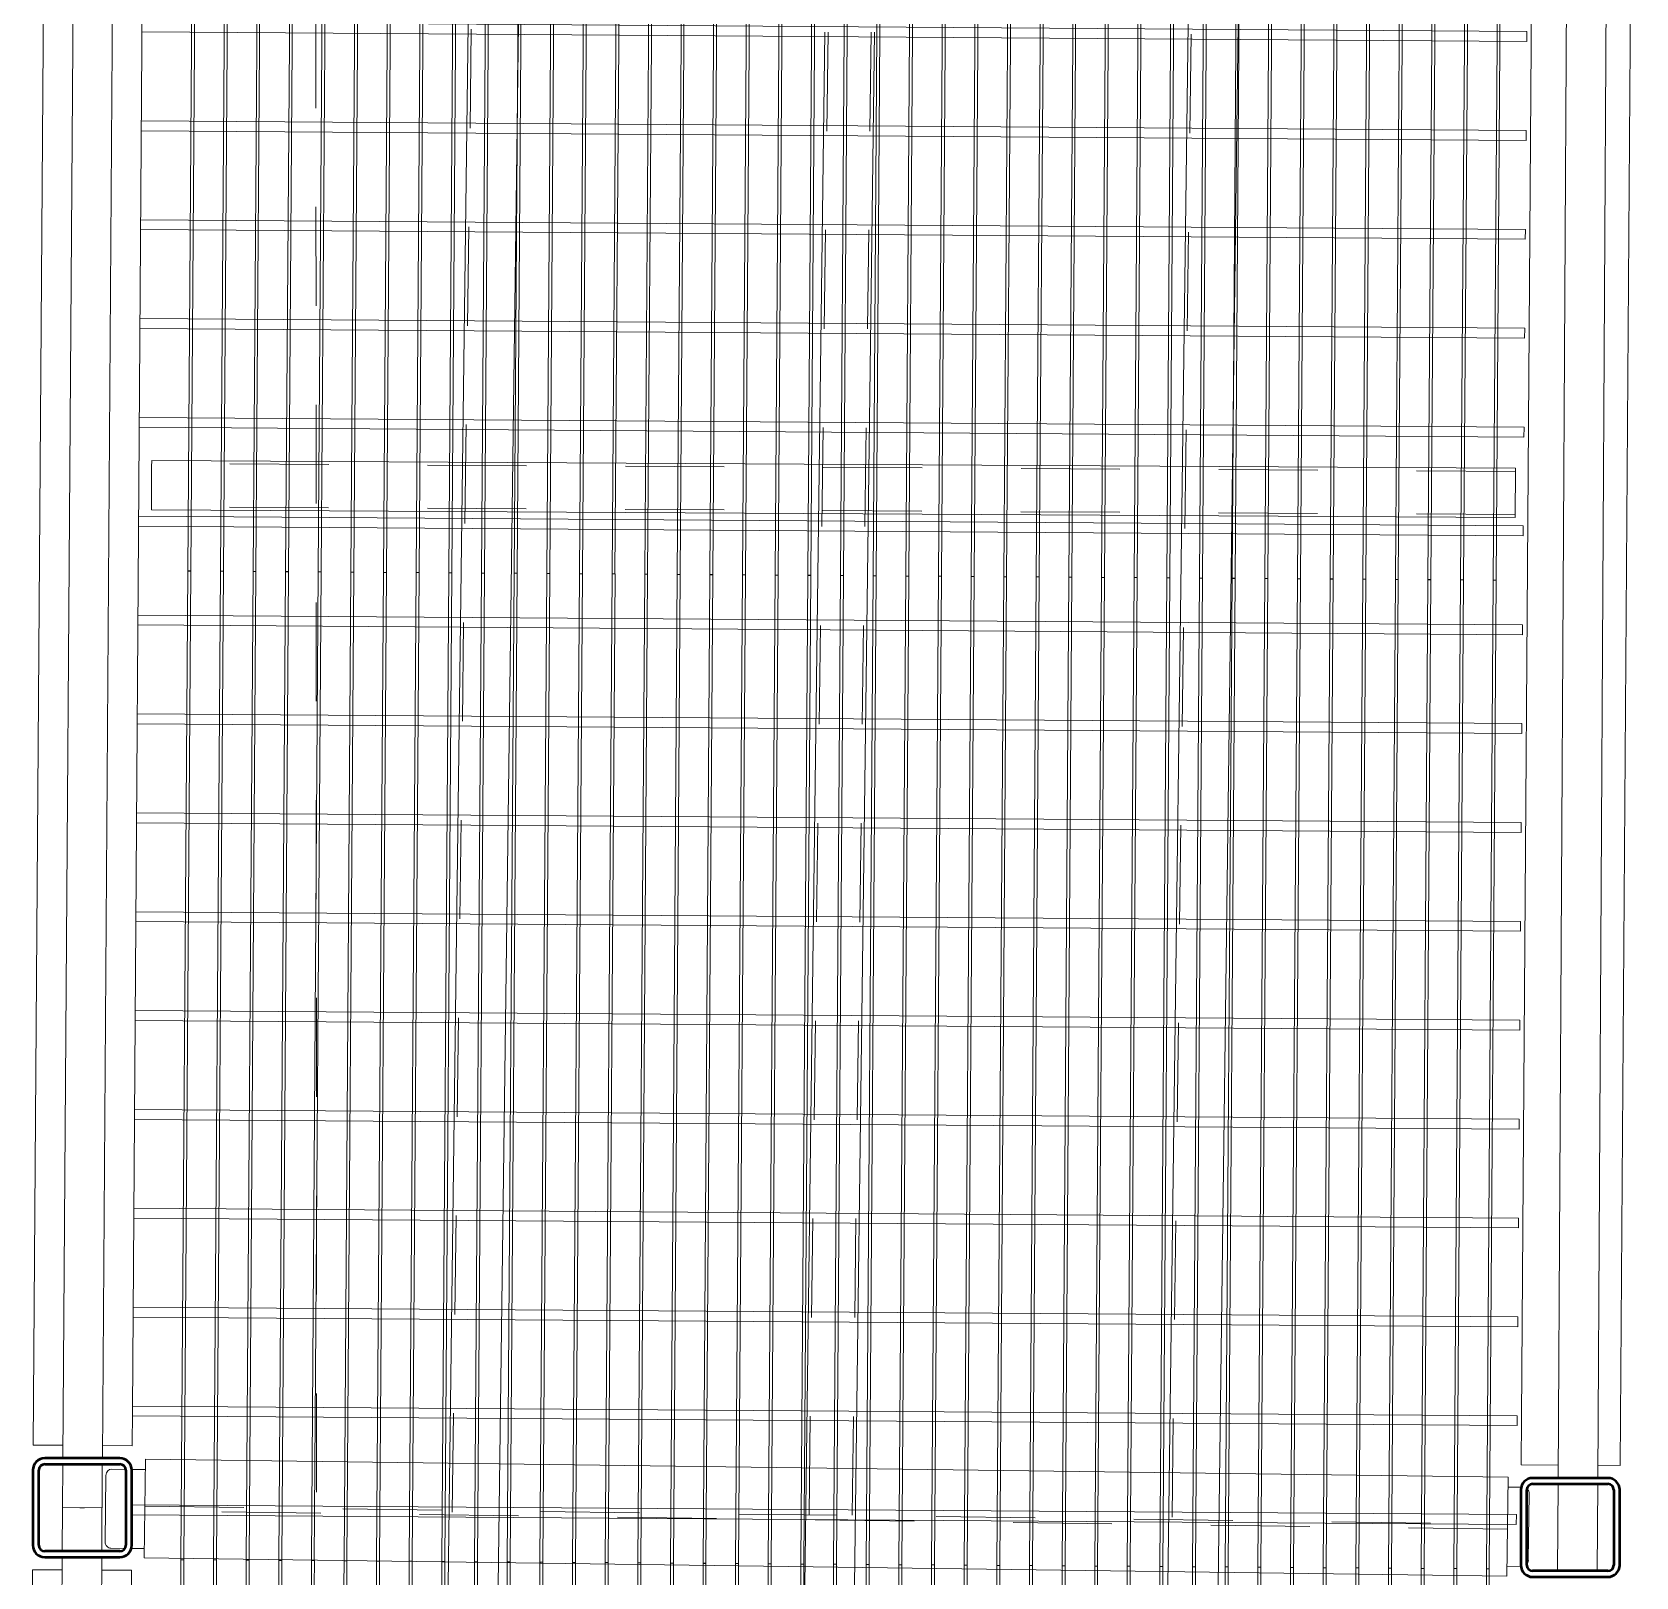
# Model space of a CAD drawing. Header units: metres. Extents: x 0.7 to 94.6, y -58.8 to 13.6.
# Drawn here: x 31.087 to 32.709, y -45.017 to -43.454 of the extents above; entities that cross this region are included whole.
import ezdxf

# ---------------------------------------------------------------- set-up
doc = ezdxf.new("R2010")
doc.units = ezdxf.units.M
doc.linetypes.add('Dash', pattern=[0.006, 0.003, -0.003])
doc.linetypes.add('Hidden', pattern=[0.007144, 0.004763, -0.002381])
for name, color, linetype, lineweight in [('A-FLOR-HRAL', 7, 'Continuous', 18), ('A-GENM', 7, 'Continuous', 18), ('C-TOPO', 7, 'Continuous', 18), ('S-BEAM', 7, 'Continuous', 18), ('S-BEAM-HDLN', 7, 'Dash', 18), ('S-COLS', 7, 'Continuous', 18)]:
    doc.layers.add(name, color=color, linetype=linetype, lineweight=lineweight)

# ---------------------------------------------------------------- blocks, each defined once
blk = doc.blocks.new('YADRAN_LASQUEMAS_ARQ_MO_000_SITIO_rvt-3-PLANTA TERRAZAS EXISTENTE -Actualización - Zona 02 - NAUX02')
at = {"layer": 'C-TOPO', "color": 254, "linetype": 'Hidden', "true_color": 0xcccccc}
blk.add_line((5.5656, -56.5313), (5.5555, -37.2364), dxfattribs=at)
blk = doc.blocks.new('FCA_N_Columna de acero - 100 x 100 mm-2381346-PLANTA TERRAZAS EXISTENTE -Actualización - Zona 02 - NAUX02')
at = {"layer": 'S-COLS', "lineweight": 50}
for p, q in [((0.038, 0.05), (-0.038, 0.05)), ((-0.05, 0.038), (-0.05, -0.038)), ((-0.044, -0.038), (-0.044, 0.038)), ((-0.038, 0.044), (0.038, 0.044)), ((0.044, 0.038), (0.044, -0.038)), ((0.05, -0.038), (0.05, 0.038)), ((0.038, -0.044), (-0.038, -0.044)), ((-0.038, -0.05), (0.038, -0.05))]:
    blk.add_line(p, q, dxfattribs=at)
for centre, radius, start, end in [((-0.038, 0.038), 0.012, 90, 180), ((0.038, 0.038), 0.012, 360, 90), ((-0.038, 0.038), 0.006, 90, 180), ((0.038, 0.038), 0.006, 0, 90), ((-0.038, -0.038), 0.012, 180, 270), ((-0.038, -0.038), 0.006, 180, 270), ((0.038, -0.038), 0.006, 270, 360), ((0.038, -0.038), 0.012, 270, 360)]:
    blk.add_arc(centre, radius, start, end, dxfattribs=at)
blk = doc.blocks.new('FCA_N_Columna de acero - 100 x 100 mm-2383536-PLANTA TERRAZAS EXISTENTE -Actualización - Zona 02 - NAUX02')
at = {"layer": 'S-COLS', "lineweight": 50}
for p, q in [((0.038, 0.05), (-0.038, 0.05)), ((-0.05, 0.038), (-0.05, -0.038)), ((-0.044, -0.038), (-0.044, 0.038)), ((-0.038, 0.044), (0.038, 0.044)), ((0.044, 0.038), (0.044, -0.038)), ((0.05, -0.038), (0.05, 0.038)), ((0.038, -0.044), (-0.038, -0.044)), ((-0.038, -0.05), (0.038, -0.05))]:
    blk.add_line(p, q, dxfattribs=at)
for centre, radius, start, end in [((-0.038, 0.038), 0.012, 90, 180), ((0.038, 0.038), 0.012, 360, 90), ((-0.038, 0.038), 0.006, 90, 180), ((0.038, 0.038), 0.006, 0, 90), ((-0.038, -0.038), 0.012, 180, 270), ((-0.038, -0.038), 0.006, 180, 270), ((0.038, -0.038), 0.006, 270, 360), ((0.038, -0.038), 0.012, 270, 360)]:
    blk.add_arc(centre, radius, start, end, dxfattribs=at)
blk = doc.blocks.new('M_S Shapes - 200x100 mm-V30-PLANTA TERRAZAS EXISTENTE -Actualización - Zona 02 - NAUX02')
at = {"layer": 'S-BEAM'}
for p, q in [((-0.6889, -0.05), (-0.6889, 0.05)), ((-0.6889, 0.05), (0.6889, 0.05)), ((0.6889, 0.05), (0.6889, -0.05)), ((0.6889, -0.05), (-0.6889, -0.05))]:
    blk.add_line(p, q, dxfattribs=at)
at = {"layer": 'S-BEAM-HDLN'}
for p, q in [((-0.6889, 0.00245), (0.6889, 0.00245)), ((0.6889, -0.00245), (-0.6889, -0.00245))]:
    blk.add_line(p, q, dxfattribs=at)
blk = doc.blocks.new('M_HSS Square - 80 x 80 mm-V31-PLANTA TERRAZAS EXISTENTE -Actualización - Zona 02 - NAUX02')
at = {"layer": 'S-BEAM'}
for p, q in [((6.7781, -44.9262), (6.7641, -44.9261)), ((6.7855, -44.9327), (6.7846, -45)), ((6.7631, -45.0061), (6.7775, -45.0062))]:
    blk.add_line(p, q, dxfattribs=at)
for centre, start_param, end_param in [((6.7795, -44.9326), 4.712389, 5.497787), ((6.7787, -44.9999), 3.972421, 4.712389)]:
    blk.add_ellipse(centre, major_axis=(0.00008, 0.00636), ratio=0.93358, start_param=start_param, end_param=end_param, dxfattribs=at)
blk = doc.blocks.new('M_HSS Square - 80 x 80 mm-V32-PLANTA TERRAZAS EXISTENTE -Actualización - Zona 02 - NAUX02')
at = {"layer": 'S-BEAM'}
for p, q in [((5.3457, -44.9815), (5.3465, -44.9142)), ((5.3662, -44.9081), (5.3525, -44.9079)), ((5.3864, -44.9083), (5.3722, -44.9081)), ((5.3515, -44.9879), (5.3652, -44.9881)), ((5.3712, -44.9881), (5.3854, -44.9883))]:
    blk.add_line(p, q, dxfattribs=at)
for centre, start_param, end_param in [((5.3524, -44.9143), 0, 1.570796), ((5.3516, -44.9815), 1.570796, 3.141593)]:
    blk.add_ellipse(centre, major_axis=(0.00008, 0.00636), ratio=0.924653, start_param=start_param, end_param=end_param, dxfattribs=at)
blk = doc.blocks.new('M_S Shapes - 200x100 mm-2390290-PLANTA TERRAZAS EXISTENTE -Actualización - Zona 02 - NAUX02')
at = {"layer": 'S-BEAM'}
for p, q in [((-2.9358, 0.0125), (-2.9358, 0.05)), ((-2.9358, 0.05), (-0.4417, 0.05)), ((-2.9358, -0.05), (-2.9358, -0.0275)), ((-0.6517, -0.05), (-2.9358, -0.05))]:
    blk.add_line(p, q, dxfattribs=at)
blk = doc.blocks.new('M_S Shapes - 200x100 mm-V33-PLANTA TERRAZAS EXISTENTE -Actualización - Zona 02 - NAUX02')
at = {"layer": 'S-BEAM'}
for p, q in [((-2.9426, 0.05), (2.9426, 0.05)), ((2.9426, 0.05), (2.9426, 0.02)), ((2.9426, -0.02), (2.9426, -0.05)), ((2.9426, -0.05), (0.5035, -0.05))]:
    blk.add_line(p, q, dxfattribs=at)
blk = doc.blocks.new('M_S Shapes - 200x100 mm-V34-PLANTA TERRAZAS EXISTENTE -Actualización - Zona 02 - NAUX02')
at = {"layer": 'S-BEAM'}
for p, q in [((-2.9358, 0.02), (-2.9358, 0.05)), ((-2.9358, 0.05), (2.9358, 0.05)), ((-2.9358, -0.05), (-2.9358, -0.02)), ((-2.9008, -0.05), (-2.9358, -0.05)), ((1.9987, -0.05), (-2.9005, -0.05))]:
    blk.add_line(p, q, dxfattribs=at)
blk = doc.blocks.new('M_HSS Square - 50 x 50 mm-2390655-PLANTA TERRAZAS EXISTENTE -Actualización - Zona 02 - NAUX02')
at = {"layer": 'S-BEAM'}
for p, q in [((0.6895, 0.025), (-0.6895, 0.025)), ((-0.6895, 0.025), (-0.6895, 0.01864)), ((-0.6895, -0.01864), (-0.6895, 0.01864)), ((0.6895, 0.01864), (0.6895, 0.025)), ((0.6895, 0.01864), (0.6895, -0.01864)), ((-0.6895, -0.01864), (-0.6895, -0.025)), ((-0.6895, -0.025), (0.6895, -0.025)), ((0.6895, -0.025), (0.6895, -0.01864))]:
    blk.add_line(p, q, dxfattribs=at)
at = {"layer": 'S-BEAM', "linetype": 'Hidden'}
for p, q in [((0.6895, 0.02182), (-0.6895, 0.02182)), ((0.6895, -0.02182), (-0.6895, -0.02182))]:
    blk.add_line(p, q, dxfattribs=at)
blk = doc.blocks.new('M_HSS Square - 50 x 50 mm-2391063-PLANTA TERRAZAS EXISTENTE -Actualización - Zona 02 - NAUX02')
at = {"layer": 'S-BEAM'}
for p, q in [((1.5119, 0.025), (-0.7871, 0.025)), ((-3.3869, -0.025), (1.5126, -0.025))]:
    blk.add_line(p, q, dxfattribs=at)
at = {"layer": 'S-BEAM', "linetype": 'Hidden'}
for p, q in [((1.512, 0.0218), (-0.787, 0.0218)), ((1.5125, -0.0218), (-3.387, -0.0218))]:
    blk.add_line(p, q, dxfattribs=at)
blk = doc.blocks.new('M_L-Angle - L51X51X3_2-2392226-PLANTA TERRAZAS EXISTENTE -Actualización - Zona 02 - NAUX02')
at = {"layer": 'S-BEAM'}
for p, q in [((3.5141, 0.0136), (-3.9855, 0.0136)), ((-3.9852, -0.0372), (3.5148, -0.0372))]:
    blk.add_line(p, q, dxfattribs=at)
at = {"layer": 'S-BEAM', "linetype": 'Hidden'}
blk.add_line((-3.9855, 0.0104), (3.5142, 0.0104), dxfattribs=at)
blk = doc.blocks.new('M_L-Angle - L51X51X3_2-2392227-PLANTA TERRAZAS EXISTENTE -Actualización - Zona 02 - NAUX02')
at = {"layer": 'S-BEAM'}
for p, q in [((4.7072, 0.0136), (-5.3929, 0.0136)), ((-5.3922, -0.0372), (5.9495, -0.0372))]:
    blk.add_line(p, q, dxfattribs=at)
at = {"layer": 'S-BEAM', "linetype": 'Hidden'}
blk.add_line((-5.3928, 0.0104), (4.7073, 0.0104), dxfattribs=at)
blk = doc.blocks.new('M_RVR_Grating - Grating 2-V40-PLANTA TERRAZAS EXISTENTE -Actualización - Zona 02 - NAUX02')
at = {"layer": 'A-GENM', "color": 253, "true_color": 0xaaaaaa}
for p, q in [((-0.65, 0.5), (-0.65, -0.5)), ((-0.647, 0.5), (-0.65, 0.5)), ((-0.647, -0.5), (-0.647, 0.5)), ((-0.617, 0.5), (-0.617, -0.5)), ((-0.614, 0.5), (-0.617, 0.5)), ((-0.614, -0.5), (-0.614, 0.5)), ((-0.584, 0.5), (-0.584, 0.35)), ((-0.581, 0.5), (-0.584, 0.5)), ((-0.581, 0.35), (-0.581, 0.5)), ((-0.551, 0.5), (-0.551, 0.35)), ((-0.548, 0.5), (-0.551, 0.5)), ((-0.548, 0.35), (-0.548, 0.5)), ((-0.518, 0.5), (-0.518, 0.35)), ((-0.515, 0.5), (-0.518, 0.5)), ((-0.515, 0.35), (-0.515, 0.5)), ((-0.485, 0.5), (-0.485, 0.3503)), ((-0.482, 0.5), (-0.485, 0.5)), ((-0.482, 0.3503), (-0.482, 0.5)), ((-0.452, 0.5), (-0.452, 0.3505)), ((-0.449, 0.5), (-0.452, 0.5)), ((-0.449, 0.3505), (-0.449, 0.5)), ((-0.419, 0.5), (-0.419, -0.5)), ((-0.416, 0.5), (-0.419, 0.5)), ((-0.416, -0.5), (-0.416, 0.5)), ((-0.386, 0.5), (-0.386, -0.5)), ((-0.383, 0.5), (-0.386, 0.5)), ((-0.383, -0.5), (-0.383, 0.5)), ((-0.353, 0.5), (-0.353, -0.5)), ((-0.35, 0.5), (-0.353, 0.5)), ((-0.35, -0.5), (-0.35, 0.5)), ((-0.32, 0.5), (-0.32, -0.5)), ((-0.317, 0.5), (-0.32, 0.5)), ((-0.317, -0.5), (-0.317, 0.5)), ((-0.287, 0.5), (-0.287, -0.5)), ((-0.284, 0.5), (-0.287, 0.5)), ((-0.284, -0.5), (-0.284, 0.5)), ((-0.254, 0.5), (-0.254, -0.5)), ((-0.251, 0.5), (-0.254, 0.5)), ((-0.251, -0.5), (-0.251, 0.5)), ((-0.221, 0.5), (-0.221, -0.5)), ((-0.218, 0.5), (-0.221, 0.5)), ((-0.218, -0.5), (-0.218, 0.5)), ((-0.188, 0.5), (-0.188, -0.5)), ((-0.185, 0.5), (-0.188, 0.5)), ((-0.185, -0.5), (-0.185, 0.5)), ((-0.155, 0.5), (-0.155, -0.5)), ((-0.152, 0.5), (-0.155, 0.5)), ((-0.152, -0.5), (-0.152, 0.5)), ((-0.122, 0.5), (-0.122, -0.5)), ((-0.119, 0.5), (-0.122, 0.5)), ((-0.119, -0.5), (-0.119, 0.5)), ((-0.089, 0.5), (-0.089, -0.25)), ((-0.086, 0.5), (-0.089, 0.5)), ((-0.086, -0.2499), (-0.086, 0.5)), ((-0.056, 0.5), (-0.056, -0.2497)), ((-0.053, 0.5), (-0.056, 0.5)), ((-0.053, -0.2497), (-0.053, 0.5)), ((-0.023, 0.5), (-0.023, -0.2495)), ((-0.02, 0.5), (-0.023, 0.5)), ((-0.02, -0.2495), (-0.02, 0.5)), ((0.01, 0.5), (0.01, -0.5)), ((0.013, 0.5), (0.01, 0.5)), ((0.013, -0.5), (0.013, 0.5)), ((0.043, 0.5), (0.043, -0.5)), ((0.046, 0.5), (0.043, 0.5)), ((0.046, -0.5), (0.046, 0.5)), ((0.076, 0.5), (0.076, -0.5)), ((0.079, 0.5), (0.076, 0.5)), ((0.079, -0.5), (0.079, 0.5)), ((0.109, 0.5), (0.109, -0.5)), ((0.112, 0.5), (0.109, 0.5)), ((0.112, -0.5), (0.112, 0.5)), ((0.142, 0.5), (0.142, -0.5)), ((0.145, 0.5), (0.142, 0.5)), ((0.145, -0.5), (0.145, 0.5)), ((0.175, 0.5), (0.175, -0.5)), ((0.178, 0.5), (0.175, 0.5)), ((0.178, -0.5), (0.178, 0.5)), ((0.208, 0.5), (0.208, -0.5)), ((0.211, 0.5), (0.208, 0.5)), ((0.211, -0.5), (0.211, 0.5)), ((0.241, 0.5), (0.241, -0.5)), ((0.244, 0.5), (0.241, 0.5)), ((0.244, -0.5), (0.244, 0.5)), ((0.274, 0.5), (0.274, -0.5)), ((0.277, 0.5), (0.274, 0.5)), ((0.277, -0.5), (0.277, 0.5)), ((0.307, 0.5), (0.307, -0.5)), ((0.31, 0.5), (0.307, 0.5)), ((0.31, -0.5), (0.31, 0.5)), ((0.34, 0.5), (0.34, -0.5)), ((0.343, 0.5), (0.34, 0.5)), ((0.343, -0.5), (0.343, 0.5)), ((0.373, 0.5), (0.373, -0.5)), ((0.376, 0.5), (0.373, 0.5)), ((0.376, -0.5), (0.376, 0.5)), ((0.406, 0.5), (0.406, -0.5)), ((0.409, 0.5), (0.406, 0.5)), ((0.409, -0.5), (0.409, 0.5)), ((0.439, 0.5), (0.439, -0.5)), ((0.442, 0.5), (0.439, 0.5)), ((0.442, -0.5), (0.442, 0.5)), ((0.472, 0.5), (0.472, -0.5)), ((0.475, 0.5), (0.472, 0.5)), ((0.475, -0.5), (0.475, 0.5)), ((0.505, 0.5), (0.505, -0.5)), ((0.508, 0.5), (0.505, 0.5)), ((0.508, -0.5), (0.508, 0.5)), ((0.538, 0.5), (0.538, -0.5)), ((0.541, 0.5), (0.538, 0.5)), ((0.541, -0.5), (0.541, 0.5)), ((0.571, 0.5), (0.571, -0.5)), ((0.574, 0.5), (0.571, 0.5)), ((0.574, -0.5), (0.574, 0.5)), ((0.604, 0.5), (0.604, -0.5)), ((0.607, 0.5), (0.604, 0.5)), ((0.607, -0.5), (0.607, 0.5)), ((0.637, 0.5), (0.637, -0.5)), ((0.64, 0.5), (0.637, 0.5)), ((0.64, -0.5), (0.64, 0.5)), ((0.67, 0.5), (0.67, -0.5)), ((0.673, 0.5), (0.67, 0.5)), ((0.673, -0.5), (0.673, 0.5)), ((0.7, 0.455), (-0.7, 0.455)), ((0.7, 0.445), (0.7, 0.455)), ((-0.7, 0.445), (0.7, 0.445)), ((0.7, 0.355), (-0.7, 0.355)), ((-0.7, 0.345), (0.7, 0.345)), ((-0.584, 0.3496), (-0.584, -0.5)), ((-0.581, -0.5), (-0.581, 0.3496)), ((-0.551, 0.3498), (-0.551, -0.5)), ((-0.548, -0.5), (-0.548, 0.3498)), ((-0.518, 0.35), (-0.518, -0.5)), ((-0.515, -0.5), (-0.515, 0.35)), ((-0.485, 0.35), (-0.485, -0.5)), ((-0.482, -0.5), (-0.482, 0.35)), ((-0.452, 0.35), (-0.452, -0.5)), ((-0.449, -0.5), (-0.449, 0.35)), ((0.7, 0.345), (0.7, 0.355)), ((0.7, 0.255), (-0.7, 0.255)), ((-0.7, 0.245), (0.7, 0.245)), ((0.7, 0.245), (0.7, 0.255)), ((0.7, 0.155), (-0.7, 0.155)), ((0.7, 0.145), (0.7, 0.155)), ((-0.7, 0.145), (0.7, 0.145)), ((0.7, 0.055), (-0.7, 0.055)), ((0.7, 0.045), (0.7, 0.055)), ((-0.7, 0.045), (0.7, 0.045)), ((0.7, -0.045), (-0.7, -0.045)), ((0.7, -0.055), (0.7, -0.045)), ((-0.7, -0.055), (0.7, -0.055)), ((0.7, -0.145), (-0.7, -0.145)), ((0.7, -0.155), (0.7, -0.145)), ((-0.7, -0.155), (0.7, -0.155)), ((0.7, -0.245), (-0.7, -0.245)), ((-0.7, -0.255), (0.7, -0.255)), ((-0.089, -0.25), (-0.089, -0.5)), ((-0.086, -0.5), (-0.086, -0.25)), ((-0.056, -0.25), (-0.056, -0.5)), ((-0.053, -0.5), (-0.053, -0.25)), ((-0.023, -0.25), (-0.023, -0.5)), ((-0.02, -0.5), (-0.02, -0.25)), ((0.7, -0.255), (0.7, -0.245)), ((0.7, -0.345), (-0.7, -0.345)), ((-0.7, -0.355), (0.7, -0.355)), ((0.7, -0.355), (0.7, -0.345)), ((0.7, -0.445), (-0.7, -0.445)), ((0.7, -0.455), (0.7, -0.445)), ((-0.7, -0.455), (0.7, -0.455)), ((-0.65, -0.5), (-0.647, -0.5)), ((-0.617, -0.5), (-0.614, -0.5)), ((-0.584, -0.5), (-0.581, -0.5)), ((-0.551, -0.5), (-0.548, -0.5)), ((-0.518, -0.5), (-0.515, -0.5)), ((-0.485, -0.5), (-0.482, -0.5)), ((-0.452, -0.5), (-0.449, -0.5)), ((-0.419, -0.5), (-0.416, -0.5)), ((-0.386, -0.5), (-0.383, -0.5)), ((-0.353, -0.5), (-0.35, -0.5)), ((-0.32, -0.5), (-0.317, -0.5)), ((-0.287, -0.5), (-0.284, -0.5)), ((-0.254, -0.5), (-0.251, -0.5)), ((-0.221, -0.5), (-0.218, -0.5)), ((-0.188, -0.5), (-0.185, -0.5)), ((-0.155, -0.5), (-0.152, -0.5)), ((-0.122, -0.5), (-0.119, -0.5)), ((-0.089, -0.5), (-0.086, -0.5)), ((-0.056, -0.5), (-0.053, -0.5)), ((-0.023, -0.5), (-0.02, -0.5)), ((0.01, -0.5), (0.013, -0.5)), ((0.043, -0.5), (0.046, -0.5)), ((0.076, -0.5), (0.079, -0.5)), ((0.109, -0.5), (0.112, -0.5)), ((0.142, -0.5), (0.145, -0.5)), ((0.175, -0.5), (0.178, -0.5)), ((0.208, -0.5), (0.211, -0.5)), ((0.241, -0.5), (0.244, -0.5)), ((0.274, -0.5), (0.277, -0.5)), ((0.307, -0.5), (0.31, -0.5)), ((0.34, -0.5), (0.343, -0.5)), ((0.373, -0.5), (0.376, -0.5)), ((0.406, -0.5), (0.409, -0.5)), ((0.439, -0.5), (0.442, -0.5)), ((0.472, -0.5), (0.475, -0.5)), ((0.505, -0.5), (0.508, -0.5)), ((0.538, -0.5), (0.541, -0.5)), ((0.571, -0.5), (0.574, -0.5)), ((0.604, -0.5), (0.607, -0.5)), ((0.637, -0.5), (0.64, -0.5)), ((0.67, -0.5), (0.673, -0.5))]:
    blk.add_line(p, q, dxfattribs=at)
blk = doc.blocks.new('M_RVR_Grating - Grating 2-V41-PLANTA TERRAZAS EXISTENTE -Actualización - Zona 02 - NAUX02')
at = {"layer": 'A-GENM', "color": 253, "true_color": 0xaaaaaa}
for p, q in [((-0.65, 0.5), (-0.65, -0.5)), ((-0.647, 0.5), (-0.65, 0.5)), ((-0.647, -0.5), (-0.647, 0.5)), ((-0.617, 0.5), (-0.617, -0.5)), ((-0.614, 0.5), (-0.617, 0.5)), ((-0.614, -0.5), (-0.614, 0.5)), ((-0.584, 0.5), (-0.584, -0.5)), ((-0.581, 0.5), (-0.584, 0.5)), ((-0.581, -0.5), (-0.581, 0.5)), ((-0.551, 0.5), (-0.551, -0.5)), ((-0.548, 0.5), (-0.551, 0.5)), ((-0.548, -0.5), (-0.548, 0.5)), ((-0.518, 0.5), (-0.518, -0.5)), ((-0.515, 0.5), (-0.518, 0.5)), ((-0.515, -0.5), (-0.515, 0.5)), ((-0.485, 0.5), (-0.485, -0.5)), ((-0.482, 0.5), (-0.485, 0.5)), ((-0.482, -0.5), (-0.482, 0.5)), ((-0.452, 0.5), (-0.452, -0.5)), ((-0.449, 0.5), (-0.452, 0.5)), ((-0.449, -0.5), (-0.449, 0.5)), ((-0.419, 0.5), (-0.419, -0.5)), ((-0.416, 0.5), (-0.419, 0.5)), ((-0.416, -0.5), (-0.416, 0.5)), ((-0.386, 0.5), (-0.386, -0.5)), ((-0.383, 0.5), (-0.386, 0.5)), ((-0.383, -0.5), (-0.383, 0.5)), ((-0.353, 0.5), (-0.353, -0.5)), ((-0.35, 0.5), (-0.353, 0.5)), ((-0.35, -0.5), (-0.35, 0.5)), ((-0.32, 0.5), (-0.32, -0.5)), ((-0.317, 0.5), (-0.32, 0.5)), ((-0.317, -0.5), (-0.317, 0.5)), ((-0.287, 0.5), (-0.287, -0.5)), ((-0.284, 0.5), (-0.287, 0.5)), ((-0.284, -0.5), (-0.284, 0.5)), ((-0.254, 0.5), (-0.254, -0.5)), ((-0.251, 0.5), (-0.254, 0.5)), ((-0.251, -0.5), (-0.251, 0.5)), ((-0.221, 0.5), (-0.221, -0.5)), ((-0.218, 0.5), (-0.221, 0.5)), ((-0.218, -0.5), (-0.218, 0.5)), ((-0.188, 0.5), (-0.188, -0.5)), ((-0.185, 0.5), (-0.188, 0.5)), ((-0.185, -0.5), (-0.185, 0.5)), ((-0.155, 0.5), (-0.155, -0.5)), ((-0.152, 0.5), (-0.155, 0.5)), ((-0.152, -0.5), (-0.152, 0.5)), ((-0.122, 0.5), (-0.122, -0.5)), ((-0.119, 0.5), (-0.122, 0.5)), ((-0.119, -0.5), (-0.119, 0.5)), ((-0.089, 0.5), (-0.089, -0.5)), ((-0.086, 0.5), (-0.089, 0.5)), ((-0.086, -0.5), (-0.086, 0.5)), ((-0.056, 0.5), (-0.056, -0.5)), ((-0.053, 0.5), (-0.056, 0.5)), ((-0.053, -0.5), (-0.053, 0.5)), ((-0.023, 0.5), (-0.023, -0.5)), ((-0.02, 0.5), (-0.023, 0.5)), ((-0.02, -0.5), (-0.02, 0.5)), ((0.01, 0.5), (0.01, 0.05)), ((0.013, 0.5), (0.01, 0.5)), ((0.013, 0.05), (0.013, 0.5)), ((0.043, 0.5), (0.043, 0.05)), ((0.046, 0.5), (0.043, 0.5)), ((0.046, 0.05), (0.046, 0.5)), ((0.076, 0.5), (0.076, 0.0501)), ((0.079, 0.5), (0.076, 0.5)), ((0.079, 0.0501), (0.079, 0.5)), ((0.109, 0.5), (0.109, -0.5)), ((0.112, 0.5), (0.109, 0.5)), ((0.112, -0.5), (0.112, 0.5)), ((0.142, 0.5), (0.142, -0.5)), ((0.145, 0.5), (0.142, 0.5)), ((0.145, -0.5), (0.145, 0.5)), ((0.175, 0.5), (0.175, -0.5)), ((0.178, 0.5), (0.175, 0.5)), ((0.178, -0.5), (0.178, 0.5)), ((0.208, 0.5), (0.208, -0.5)), ((0.211, 0.5), (0.208, 0.5)), ((0.211, -0.5), (0.211, 0.5)), ((0.241, 0.5), (0.241, -0.5)), ((0.244, 0.5), (0.241, 0.5)), ((0.244, -0.5), (0.244, 0.5)), ((0.274, 0.5), (0.274, -0.5)), ((0.277, 0.5), (0.274, 0.5)), ((0.277, -0.5), (0.277, 0.5)), ((0.307, 0.5), (0.307, -0.5)), ((0.31, 0.5), (0.307, 0.5)), ((0.31, -0.5), (0.31, 0.5)), ((0.34, 0.5), (0.34, -0.5)), ((0.343, 0.5), (0.34, 0.5)), ((0.343, -0.5), (0.343, 0.5)), ((0.373, 0.5), (0.373, -0.5)), ((0.376, 0.5), (0.373, 0.5)), ((0.376, -0.5), (0.376, 0.5)), ((0.406, 0.5), (0.406, -0.5)), ((0.409, 0.5), (0.406, 0.5)), ((0.409, -0.5), (0.409, 0.5)), ((0.439, 0.5), (0.439, -0.5)), ((0.442, 0.5), (0.439, 0.5)), ((0.442, -0.5), (0.442, 0.5)), ((0.472, 0.5), (0.472, -0.5)), ((0.475, 0.5), (0.472, 0.5)), ((0.475, -0.5), (0.475, 0.5)), ((0.505, 0.5), (0.505, -0.5)), ((0.508, 0.5), (0.505, 0.5)), ((0.508, -0.5), (0.508, 0.5)), ((0.538, 0.5), (0.538, -0.5)), ((0.541, 0.5), (0.538, 0.5)), ((0.541, -0.5), (0.541, 0.5)), ((0.571, 0.5), (0.571, -0.5)), ((0.574, 0.5), (0.571, 0.5)), ((0.574, -0.5), (0.574, 0.5)), ((0.604, 0.5), (0.604, -0.5)), ((0.607, 0.5), (0.604, 0.5)), ((0.607, -0.5), (0.607, 0.5)), ((0.637, 0.5), (0.637, -0.5)), ((0.64, 0.5), (0.637, 0.5)), ((0.64, -0.5), (0.64, 0.5)), ((0.67, 0.5), (0.67, -0.5)), ((0.673, 0.5), (0.67, 0.5)), ((0.673, -0.5), (0.673, 0.5)), ((0.7, 0.455), (-0.7, 0.455)), ((0.7, 0.445), (0.7, 0.455)), ((-0.7, 0.445), (0.7, 0.445)), ((0.7, 0.355), (-0.7, 0.355)), ((-0.7, 0.345), (0.7, 0.345)), ((0.7, 0.345), (0.7, 0.355)), ((0.7, 0.255), (-0.7, 0.255)), ((-0.7, 0.245), (0.7, 0.245)), ((0.7, 0.245), (0.7, 0.255)), ((0.7, 0.155), (-0.7, 0.155)), ((0.7, 0.145), (0.7, 0.155)), ((-0.7, 0.145), (0.7, 0.145)), ((0.7, 0.055), (-0.7, 0.055)), ((0.01, 0.0496), (0.01, -0.5)), ((0.013, -0.5), (0.013, 0.0496)), ((0.043, 0.0498), (0.043, -0.5)), ((0.046, -0.5), (0.046, 0.0499)), ((0.076, 0.05), (0.076, -0.5)), ((0.079, -0.5), (0.079, 0.05)), ((0.7, 0.045), (0.7, 0.055)), ((-0.7, 0.045), (0.7, 0.045)), ((0.7, -0.045), (-0.7, -0.045)), ((0.7, -0.055), (0.7, -0.045)), ((-0.7, -0.055), (0.7, -0.055)), ((0.7, -0.145), (-0.7, -0.145)), ((0.7, -0.155), (0.7, -0.145)), ((-0.7, -0.155), (0.7, -0.155)), ((0.7, -0.245), (-0.7, -0.245)), ((-0.7, -0.255), (0.7, -0.255)), ((0.7, -0.255), (0.7, -0.245)), ((0.7, -0.345), (-0.7, -0.345)), ((-0.7, -0.355), (0.7, -0.355)), ((0.7, -0.355), (0.7, -0.345)), ((0.7, -0.445), (-0.7, -0.445)), ((0.7, -0.455), (0.7, -0.445)), ((-0.7, -0.455), (0.7, -0.455)), ((-0.65, -0.5), (-0.647, -0.5)), ((-0.617, -0.5), (-0.614, -0.5)), ((-0.584, -0.5), (-0.581, -0.5)), ((-0.551, -0.5), (-0.548, -0.5)), ((-0.518, -0.5), (-0.515, -0.5)), ((-0.485, -0.5), (-0.482, -0.5)), ((-0.452, -0.5), (-0.449, -0.5)), ((-0.419, -0.5), (-0.416, -0.5)), ((-0.386, -0.5), (-0.383, -0.5)), ((-0.353, -0.5), (-0.35, -0.5)), ((-0.32, -0.5), (-0.317, -0.5)), ((-0.287, -0.5), (-0.284, -0.5)), ((-0.254, -0.5), (-0.251, -0.5)), ((-0.221, -0.5), (-0.218, -0.5)), ((-0.188, -0.5), (-0.185, -0.5)), ((-0.155, -0.5), (-0.152, -0.5)), ((-0.122, -0.5), (-0.119, -0.5)), ((-0.089, -0.5), (-0.086, -0.5)), ((-0.056, -0.5), (-0.053, -0.5)), ((-0.023, -0.5), (-0.02, -0.5)), ((0.01, -0.5), (0.013, -0.5)), ((0.043, -0.5), (0.046, -0.5)), ((0.076, -0.5), (0.079, -0.5)), ((0.109, -0.5), (0.112, -0.5)), ((0.142, -0.5), (0.145, -0.5)), ((0.175, -0.5), (0.178, -0.5)), ((0.208, -0.5), (0.211, -0.5)), ((0.241, -0.5), (0.244, -0.5)), ((0.274, -0.5), (0.277, -0.5)), ((0.307, -0.5), (0.31, -0.5)), ((0.34, -0.5), (0.343, -0.5)), ((0.373, -0.5), (0.376, -0.5)), ((0.406, -0.5), (0.409, -0.5)), ((0.439, -0.5), (0.442, -0.5)), ((0.472, -0.5), (0.475, -0.5)), ((0.505, -0.5), (0.508, -0.5)), ((0.538, -0.5), (0.541, -0.5)), ((0.571, -0.5), (0.574, -0.5)), ((0.604, -0.5), (0.607, -0.5)), ((0.637, -0.5), (0.64, -0.5)), ((0.67, -0.5), (0.673, -0.5))]:
    blk.add_line(p, q, dxfattribs=at)
blk = doc.blocks.new('M_RVR_Grating - Grating 2-V42-PLANTA TERRAZAS EXISTENTE -Actualización - Zona 02 - NAUX02')
at = {"layer": 'A-GENM', "color": 253, "true_color": 0xaaaaaa}
for p, q in [((-0.647, 0.5), (-0.65, 0.5)), ((-0.65, 0.5), (-0.65, -0.5)), ((-0.647, -0.5), (-0.647, 0.5)), ((-0.614, 0.5), (-0.617, 0.5)), ((-0.617, 0.5), (-0.617, -0.5)), ((-0.614, -0.5), (-0.614, 0.5)), ((-0.581, 0.5), (-0.584, 0.5)), ((-0.584, 0.5), (-0.584, -0.5)), ((-0.581, -0.5), (-0.581, 0.5)), ((-0.548, 0.5), (-0.551, 0.5)), ((-0.551, 0.5), (-0.551, -0.5)), ((-0.548, -0.5), (-0.548, 0.5)), ((-0.515, 0.5), (-0.518, 0.5)), ((-0.518, 0.5), (-0.518, -0.5)), ((-0.515, -0.5), (-0.515, 0.5)), ((-0.482, 0.5), (-0.485, 0.5)), ((-0.485, 0.5), (-0.485, -0.5)), ((-0.482, -0.5), (-0.482, 0.5)), ((-0.449, 0.5), (-0.452, 0.5)), ((-0.452, 0.5), (-0.452, -0.5)), ((-0.449, -0.5), (-0.449, 0.5)), ((-0.416, 0.5), (-0.419, 0.5)), ((-0.419, 0.5), (-0.419, -0.5)), ((-0.416, -0.5), (-0.416, 0.5)), ((-0.383, 0.5), (-0.386, 0.5)), ((-0.386, 0.5), (-0.386, -0.5)), ((-0.383, -0.5), (-0.383, 0.5)), ((-0.35, 0.5), (-0.353, 0.5)), ((-0.353, 0.5), (-0.353, -0.5)), ((-0.35, -0.5), (-0.35, 0.5)), ((-0.317, 0.5), (-0.32, 0.5)), ((-0.32, 0.5), (-0.32, -0.5)), ((-0.317, -0.5), (-0.317, 0.5)), ((-0.284, 0.5), (-0.287, 0.5)), ((-0.287, 0.5), (-0.287, -0.5)), ((-0.284, -0.5), (-0.284, 0.5)), ((-0.251, 0.5), (-0.254, 0.5)), ((-0.254, 0.5), (-0.254, -0.5)), ((-0.251, -0.5), (-0.251, 0.5)), ((-0.218, 0.5), (-0.221, 0.5)), ((-0.221, 0.5), (-0.221, -0.5)), ((-0.218, -0.5), (-0.218, 0.5)), ((-0.185, 0.5), (-0.188, 0.5)), ((-0.188, 0.5), (-0.188, -0.5)), ((-0.185, -0.5), (-0.185, 0.5)), ((-0.152, 0.5), (-0.155, 0.5)), ((-0.155, 0.5), (-0.155, -0.5)), ((-0.152, -0.5), (-0.152, 0.5)), ((-0.119, 0.5), (-0.122, 0.5)), ((-0.122, 0.5), (-0.122, -0.5)), ((-0.119, -0.5), (-0.119, 0.5)), ((-0.086, 0.5), (-0.089, 0.5)), ((-0.089, 0.5), (-0.089, -0.5)), ((-0.086, -0.5), (-0.086, 0.5)), ((-0.053, 0.5), (-0.056, 0.5)), ((-0.056, 0.5), (-0.056, -0.5)), ((-0.053, -0.5), (-0.053, 0.5)), ((-0.02, 0.5), (-0.023, 0.5)), ((-0.023, 0.5), (-0.023, -0.5)), ((-0.02, -0.5), (-0.02, 0.5)), ((0.013, 0.5), (0.01, 0.5)), ((0.01, 0.5), (0.01, -0.5)), ((0.013, -0.5), (0.013, 0.5)), ((0.046, 0.5), (0.043, 0.5)), ((0.043, 0.5), (0.043, -0.5)), ((0.046, -0.5), (0.046, 0.5)), ((0.079, 0.5), (0.076, 0.5)), ((0.076, 0.5), (0.076, -0.5)), ((0.079, -0.5), (0.079, 0.5)), ((0.112, 0.5), (0.109, 0.5)), ((0.109, 0.5), (0.109, -0.5)), ((0.112, -0.5), (0.112, 0.5)), ((0.145, 0.5), (0.142, 0.5)), ((0.142, 0.5), (0.142, -0.5)), ((0.145, -0.5), (0.145, 0.5)), ((0.178, 0.5), (0.175, 0.5)), ((0.175, 0.5), (0.175, -0.5)), ((0.178, -0.5), (0.178, 0.5)), ((0.211, 0.5), (0.208, 0.5)), ((0.208, 0.5), (0.208, -0.5)), ((0.211, -0.5), (0.211, 0.5)), ((0.244, 0.5), (0.241, 0.5)), ((0.241, 0.5), (0.241, -0.5)), ((0.244, -0.5), (0.244, 0.5)), ((0.277, 0.5), (0.274, 0.5)), ((0.274, 0.5), (0.274, -0.5)), ((0.277, -0.5), (0.277, 0.5)), ((0.31, 0.5), (0.307, 0.5)), ((0.307, 0.5), (0.307, -0.5)), ((0.31, -0.5), (0.31, 0.5)), ((0.343, 0.5), (0.34, 0.5)), ((0.34, 0.5), (0.34, -0.5)), ((0.343, -0.5), (0.343, 0.5)), ((0.376, 0.5), (0.373, 0.5)), ((0.373, 0.5), (0.373, -0.5)), ((0.376, -0.5), (0.376, 0.5)), ((0.409, 0.5), (0.406, 0.5)), ((0.406, 0.5), (0.406, -0.5)), ((0.409, -0.5), (0.409, 0.5)), ((0.442, 0.5), (0.439, 0.5)), ((0.439, 0.5), (0.439, -0.5)), ((0.442, -0.5), (0.442, 0.5)), ((0.475, 0.5), (0.472, 0.5)), ((0.472, 0.5), (0.472, -0.5)), ((0.475, -0.5), (0.475, 0.5)), ((0.508, 0.5), (0.505, 0.5)), ((0.505, 0.5), (0.505, -0.5)), ((0.508, -0.5), (0.508, 0.5)), ((0.541, 0.5), (0.538, 0.5)), ((0.538, 0.5), (0.538, -0.5)), ((0.541, -0.5), (0.541, 0.5)), ((0.574, 0.5), (0.571, 0.5)), ((0.571, 0.5), (0.571, -0.5)), ((0.574, -0.5), (0.574, 0.5)), ((0.607, 0.5), (0.604, 0.5)), ((0.604, 0.5), (0.604, -0.5)), ((0.607, -0.5), (0.607, 0.5)), ((0.64, 0.5), (0.637, 0.5)), ((0.637, 0.5), (0.637, -0.5)), ((0.64, -0.5), (0.64, 0.5)), ((0.673, 0.5), (0.67, 0.5)), ((0.67, 0.5), (0.67, -0.5)), ((0.673, -0.5), (0.673, 0.5)), ((0.7, 0.455), (-0.7, 0.455)), ((0.7, 0.445), (0.7, 0.455)), ((-0.7, 0.445), (0.7, 0.445)), ((0.7, 0.355), (-0.7, 0.355)), ((-0.7, 0.345), (0.7, 0.345)), ((0.7, 0.345), (0.7, 0.355)), ((0.7, 0.255), (-0.7, 0.255)), ((-0.7, 0.245), (0.7, 0.245)), ((0.7, 0.245), (0.7, 0.255)), ((0.7, 0.155), (-0.7, 0.155)), ((0.7, 0.145), (0.7, 0.155)), ((-0.7, 0.145), (0.7, 0.145)), ((0.7, 0.055), (-0.7, 0.055)), ((0.7, 0.045), (0.7, 0.055)), ((-0.7, 0.045), (0.7, 0.045)), ((0.7, -0.045), (-0.7, -0.045)), ((0.7, -0.055), (0.7, -0.045)), ((-0.7, -0.055), (0.7, -0.055)), ((0.7, -0.145), (-0.7, -0.145)), ((0.7, -0.155), (0.7, -0.145)), ((-0.7, -0.155), (0.7, -0.155)), ((0.7, -0.245), (-0.7, -0.245)), ((-0.7, -0.255), (0.7, -0.255)), ((0.7, -0.255), (0.7, -0.245)), ((0.7, -0.345), (-0.7, -0.345)), ((-0.7, -0.3498), (-0.7, -0.35)), ((-0.7, -0.355), (0.7, -0.355)), ((0.7, -0.355), (0.7, -0.345)), ((0.7, -0.445), (-0.7, -0.445)), ((-0.7, -0.445), (-0.7, -0.4475)), ((0.7, -0.455), (0.7, -0.445)), ((-0.7, -0.455), (0.7, -0.455)), ((-0.65, -0.5), (-0.647, -0.5)), ((-0.617, -0.5), (-0.614, -0.5)), ((-0.584, -0.5), (-0.581, -0.5)), ((-0.551, -0.5), (-0.548, -0.5)), ((-0.518, -0.5), (-0.515, -0.5)), ((-0.485, -0.5), (-0.482, -0.5)), ((-0.452, -0.5), (-0.449, -0.5)), ((-0.419, -0.5), (-0.416, -0.5)), ((-0.386, -0.5), (-0.383, -0.5)), ((-0.353, -0.5), (-0.35, -0.5)), ((-0.32, -0.5), (-0.317, -0.5)), ((-0.287, -0.5), (-0.284, -0.5)), ((-0.254, -0.5), (-0.251, -0.5)), ((-0.221, -0.5), (-0.218, -0.5)), ((-0.188, -0.5), (-0.185, -0.5)), ((-0.155, -0.5), (-0.152, -0.5)), ((-0.122, -0.5), (-0.119, -0.5)), ((-0.089, -0.5), (-0.086, -0.5)), ((-0.056, -0.5), (-0.053, -0.5)), ((-0.023, -0.5), (-0.02, -0.5)), ((0.01, -0.5), (0.013, -0.5)), ((0.043, -0.5), (0.046, -0.5)), ((0.076, -0.5), (0.079, -0.5)), ((0.109, -0.5), (0.112, -0.5)), ((0.142, -0.5), (0.145, -0.5)), ((0.175, -0.5), (0.178, -0.5)), ((0.208, -0.5), (0.211, -0.5)), ((0.241, -0.5), (0.244, -0.5)), ((0.274, -0.5), (0.277, -0.5)), ((0.307, -0.5), (0.31, -0.5)), ((0.34, -0.5), (0.343, -0.5)), ((0.373, -0.5), (0.376, -0.5)), ((0.406, -0.5), (0.409, -0.5)), ((0.439, -0.5), (0.442, -0.5)), ((0.472, -0.5), (0.475, -0.5)), ((0.505, -0.5), (0.508, -0.5)), ((0.538, -0.5), (0.541, -0.5)), ((0.571, -0.5), (0.574, -0.5)), ((0.604, -0.5), (0.607, -0.5)), ((0.637, -0.5), (0.64, -0.5)), ((0.67, -0.5), (0.673, -0.5))]:
    blk.add_line(p, q, dxfattribs=at)
blk = doc.blocks.new('Top Rail Type - Top Rail_Internal_-V47-PLANTA TERRAZAS EXISTENTE -Actualización - Zona 02 - NAUX02')
at = {"layer": 'A-FLOR-HRAL'}
for p, q in [((-7.9894, -38.8017), (-10.1911, -44.2732)), ((-7.9522, -38.8164), (-10.1539, -44.2879)), ((-10.1933, -44.2787), (-10.2262, -44.3604)), ((-10.1561, -44.2934), (-10.189, -44.3751))]:
    blk.add_line(p, q, dxfattribs=at)
blk = doc.blocks.new('Top Rail Type - Top Rail_Internal_-2402045-PLANTA TERRAZAS EXISTENTE -Actualización - Zona 02 - NAUX02')
at = {"layer": 'A-FLOR-HRAL'}
for p, q in [((-9.381, -38.2295), (-11.5895, -43.6982)), ((-11.5523, -43.713), (-9.3438, -38.2442)), ((-11.5918, -43.7038), (-11.6082, -43.7445)), ((-11.5711, -43.7595), (-11.5546, -43.7185)), ((-11.5918, -43.7511), (-11.5875, -43.7528))]:
    blk.add_line(p, q, dxfattribs=at)
blk = doc.blocks.new('Top Rail Type - Top Rail_Internal_-V49-PLANTA TERRAZAS EXISTENTE -Actualización - Zona 02 - NAUX02')
at = {"layer": 'A-FLOR-HRAL'}
for p, q in [((-11.5895, -43.6982), (-9.381, -38.2295)), ((-11.5523, -43.713), (-9.3438, -38.2442)), ((-11.6082, -43.7445), (-11.5918, -43.7038)), ((-11.5711, -43.7595), (-11.5546, -43.7185)), ((-11.6082, -43.7445), (-11.5711, -43.7595))]:
    blk.add_line(p, q, dxfattribs=at)
blk = doc.blocks.new('Top Rail Type - Top Rail_Internal_-2402070-PLANTA TERRAZAS EXISTENTE -Actualización - Zona 02 - NAUX02')
at = {"layer": 'A-FLOR-HRAL'}
blk.add_line((-11.5875, -43.7528), (-11.5918, -43.7511), dxfattribs=at)
blk = doc.blocks.new('Top Rail Type - Top Rail_Internal_-V50-PLANTA TERRAZAS EXISTENTE -Actualización - Zona 02 - NAUX02')
at = {"layer": 'A-FLOR-HRAL'}
for p, q in [((-11.6246, -43.7854), (-11.6082, -43.7445)), ((-11.6082, -43.7445), (-11.5711, -43.7594)), ((-11.5874, -43.8002), (-11.5711, -43.7594)), ((-13.8266, -49.2775), (-11.6269, -43.791)), ((-13.7894, -49.2922), (-11.5897, -43.8057))]:
    blk.add_line(p, q, dxfattribs=at)

msp = doc.modelspace()

# ---------------------------------------------------------------- block references
at = {"lineweight": 5}
msp.add_blockref('YADRAN_LASQUEMAS_ARQ_MO_000_SITIO_rvt-3-PLANTA TERRAZAS EXISTENTE -Actualización - Zona 02 - NAUX02', (25.8156, 0), dxfattribs=at)
at = {"layer": 'A-FLOR-HRAL', "rotation": 21.59000000000035}
for name in ['Top Rail Type - Top Rail_Internal_-V49-PLANTA TERRAZAS EXISTENTE -Actualización - Zona 02 - NAUX02', 'Top Rail Type - Top Rail_Internal_-2402045-PLANTA TERRAZAS EXISTENTE -Actualización - Zona 02 - NAUX02', 'Top Rail Type - Top Rail_Internal_-V47-PLANTA TERRAZAS EXISTENTE -Actualización - Zona 02 - NAUX02', 'Top Rail Type - Top Rail_Internal_-V50-PLANTA TERRAZAS EXISTENTE -Actualización - Zona 02 - NAUX02', 'Top Rail Type - Top Rail_Internal_-2402070-PLANTA TERRAZAS EXISTENTE -Actualización - Zona 02 - NAUX02']:
    msp.add_blockref(name, (25.8156, 0), dxfattribs=at)
at = {"layer": 'A-GENM', "color": 253, "true_color": 0xaaaaaa}
for name, p, rotation in [('M_RVR_Grating - Grating 2-V41-PLANTA TERRAZAS EXISTENTE -Actualización - Zona 02 - NAUX02', (31.8983, -43.5041), 359.5987816078511), ('M_RVR_Grating - Grating 2-V42-PLANTA TERRAZAS EXISTENTE -Actualización - Zona 02 - NAUX02', (31.8913, -44.504), 359.5987816078311), ('M_RVR_Grating - Grating 2-V40-PLANTA TERRAZAS EXISTENTE -Actualización - Zona 02 - NAUX02', (31.8843, -45.504), 359.5987816078357)]:
    msp.add_blockref(name, p, dxfattribs=dict(at, rotation=rotation))
at = {"layer": 'S-BEAM'}
for name, p, rotation in [('M_S Shapes - 200x100 mm-V34-PLANTA TERRAZAS EXISTENTE -Actualización - Zona 02 - NAUX02', (31.1592, -41.9481), 89.59878160786582), ('M_L-Angle - L51X51X3_2-2392227-PLANTA TERRAZAS EXISTENTE -Actualización - Zona 02 - NAUX02', (31.5225, -44.9587), 89.2628440606176), ('M_HSS Square - 50 x 50 mm-2391063-PLANTA TERRAZAS EXISTENTE -Actualización - Zona 02 - NAUX02', (31.8946, -44.9667), 89.26284406061761), ('M_L-Angle - L51X51X3_2-2392226-PLANTA TERRAZAS EXISTENTE -Actualización - Zona 02 - NAUX02', (32.2502, -44.9712), 89.2628440606176), ('M_S Shapes - 200x100 mm-2390290-PLANTA TERRAZAS EXISTENTE -Actualización - Zona 02 - NAUX02', (32.6636, -41.9681), 89.59878160786585), ('M_HSS Square - 50 x 50 mm-2390655-PLANTA TERRAZAS EXISTENTE -Actualización - Zona 02 - NAUX02', (31.8977, -43.9166), 359.670790127661), ('M_S Shapes - 200x100 mm-V30-PLANTA TERRAZAS EXISTENTE -Actualización - Zona 02 - NAUX02', (31.8904, -44.9569), 359.2383472817118), ('M_S Shapes - 200x100 mm-V33-PLANTA TERRAZAS EXISTENTE -Actualización - Zona 02 - NAUX02', (31.1247, -47.9524), 89.74264073878854)]:
    msp.add_blockref(name, p, dxfattribs=dict(at, rotation=rotation))
for name in ['M_HSS Square - 80 x 80 mm-V32-PLANTA TERRAZAS EXISTENTE -Actualización - Zona 02 - NAUX02', 'M_HSS Square - 80 x 80 mm-V31-PLANTA TERRAZAS EXISTENTE -Actualización - Zona 02 - NAUX02']:
    msp.add_blockref(name, (25.8156, 0), dxfattribs=at)
at = {"layer": 'S-COLS'}
for name, p in [('FCA_N_Columna de acero - 100 x 100 mm-2383536-PLANTA TERRAZAS EXISTENTE -Actualización - Zona 02 - NAUX02', (31.1382, -44.9469)), ('FCA_N_Columna de acero - 100 x 100 mm-2381346-PLANTA TERRAZAS EXISTENTE -Actualización - Zona 02 - NAUX02', (32.6426, -44.9669))]:
    msp.add_blockref(name, p, dxfattribs=at)

doc.saveas('drawing.dxf')
